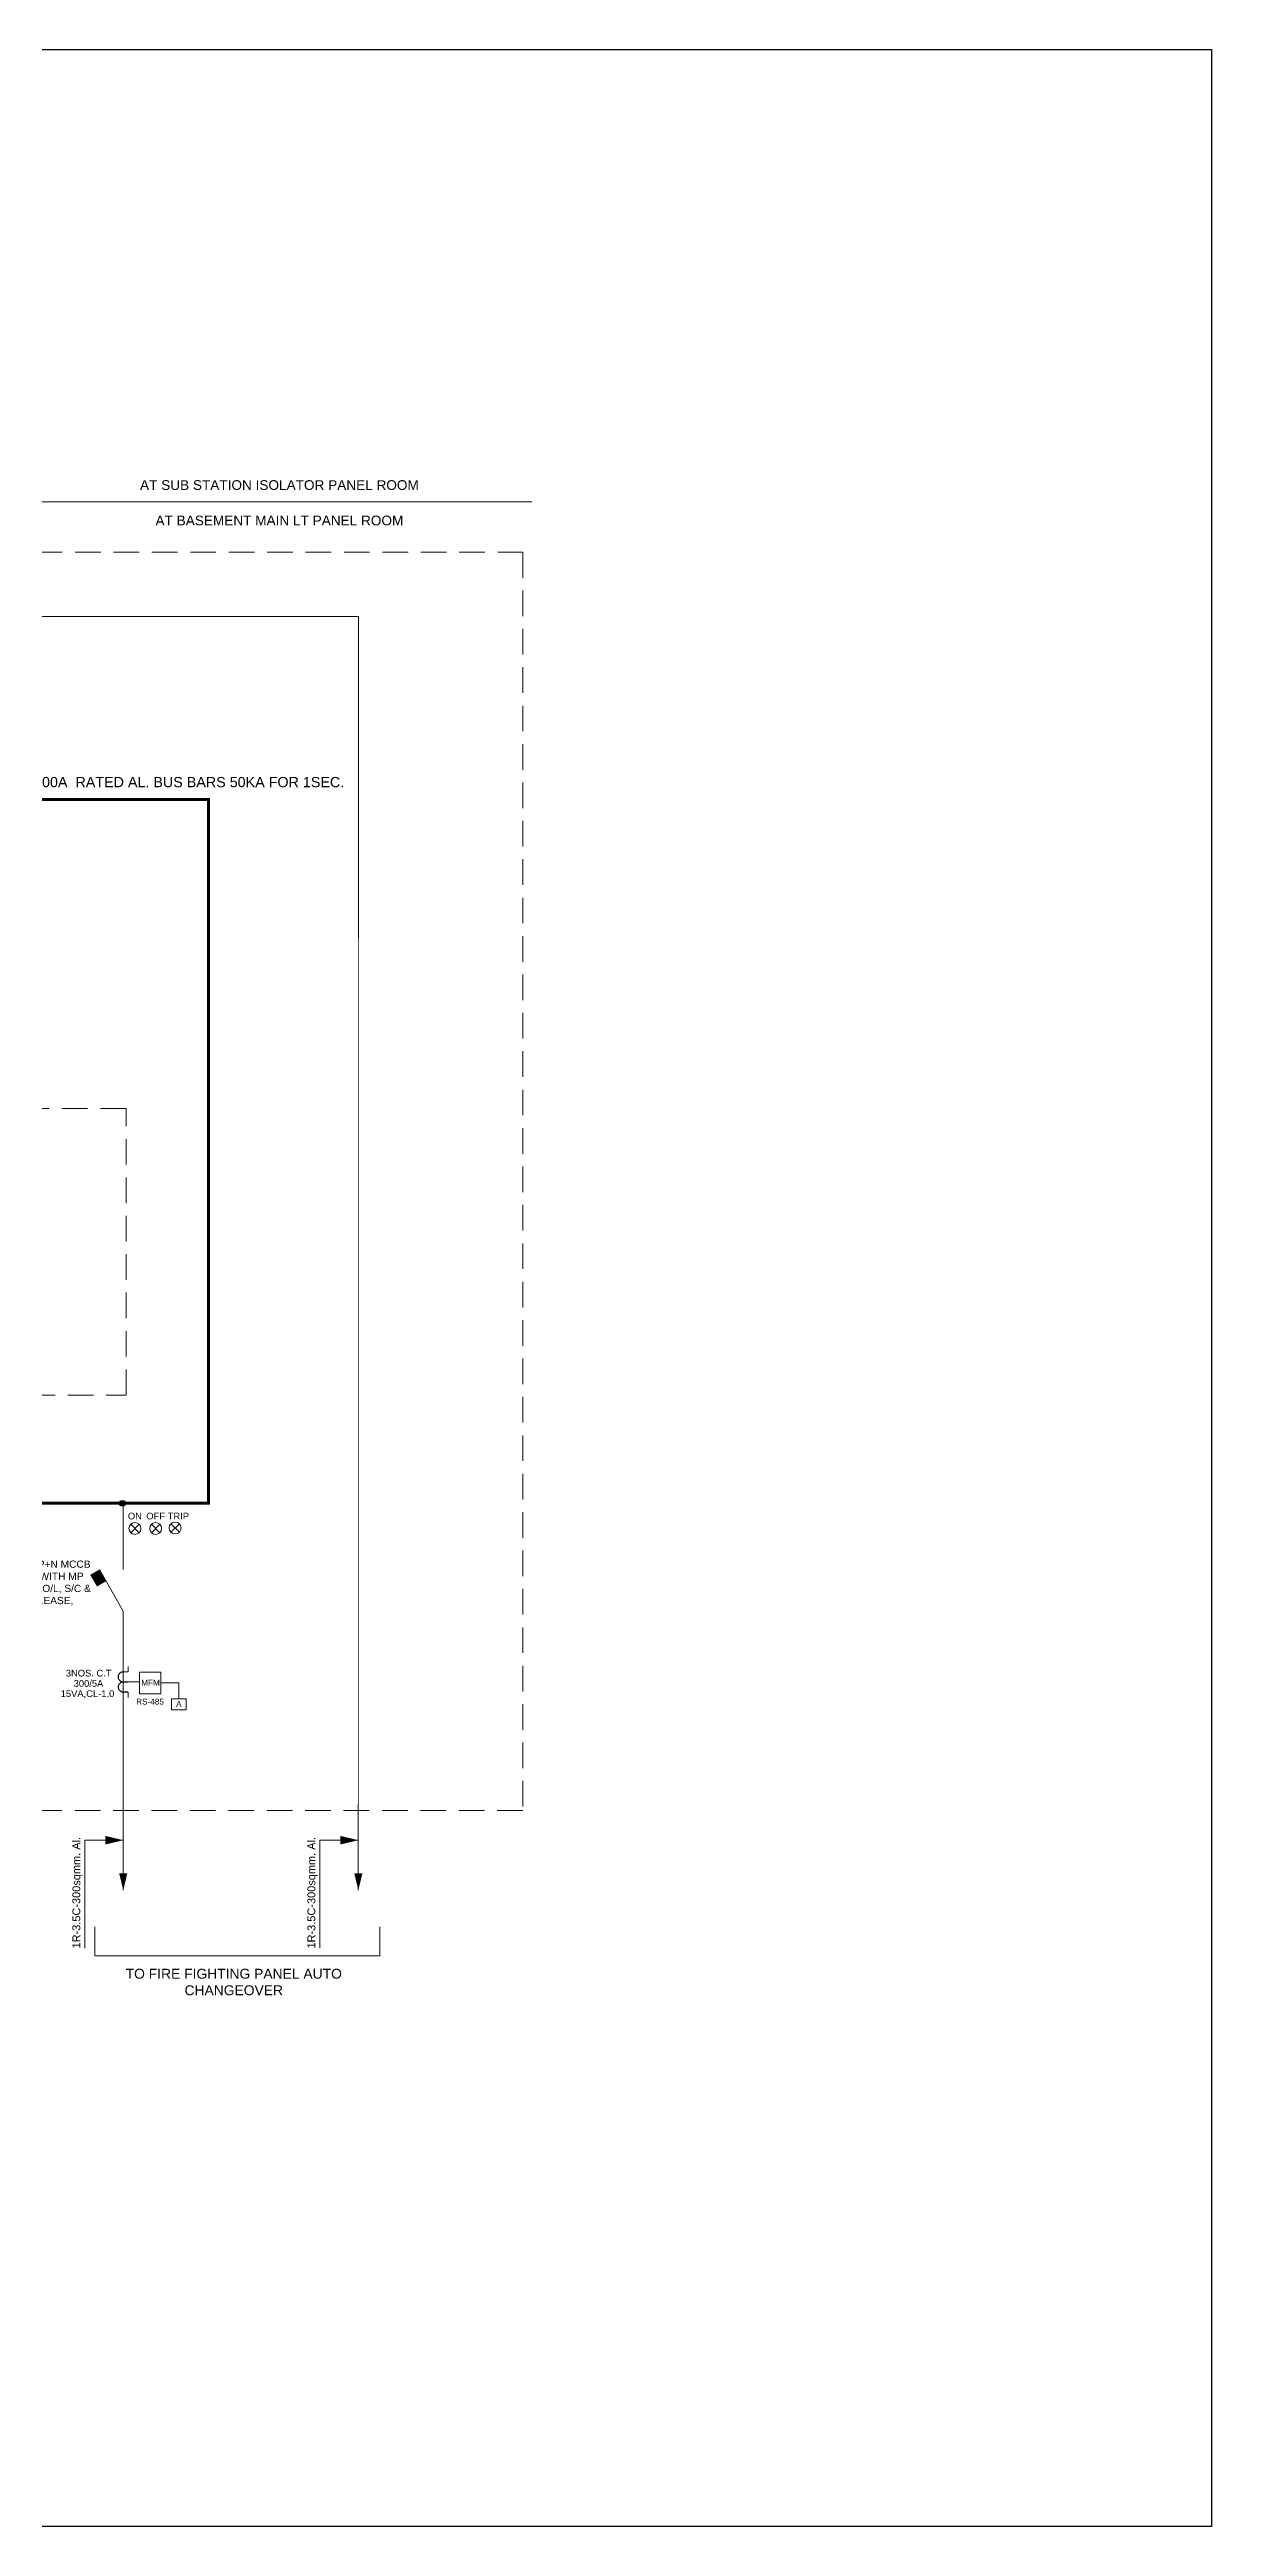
# Model space of a CAD drawing. Header units: millimetres. Extents: x 4788360 to 4919790, y -2746394 to -2630633.
# Drawn here: x 4885763 to 4919790, y -2746394 to -2673833 of the extents above; entities that cross this region are included whole.
import ezdxf
from ezdxf.enums import TextEntityAlignment as Align

# ---------------------------------------------------------------- set-up
doc = ezdxf.new("R2010")
doc.units = ezdxf.units.MM
doc.header["$MEASUREMENT"] = 0
doc.linetypes.add('ACAD_ISO05W100', pattern=[33, 24, -3, 0, -3, 0, -3])
doc.linetypes.add('DASHED', pattern=[0.75, 0.5, -0.25])
doc.layers.add('CONNECTIVITY', color=7, linetype='Continuous')
doc.styles.add('ROMANS', font='arial.ttf')
doc.styles.add('ROMANT', font='arial.ttf')

msp = doc.modelspace()

# ---------------------------------------------------------------- hatches: boundary and pattern name
at = {"lineweight": 0}
msp.add_hatch(color=0, dxfattribs=at).paths.add_polyline_path([(4887152, -2718859), (4887418, -2718705), (4887221, -2718363), (4886955, -2718517)])

# ---------------------------------------------------------------- linework, layer by layer
for p, q in [((4887922, -2716421), (4887922, -2718363)), ((4887922, -2717694), (4887922, -2716421)), ((4887922, -2716421), (4887922, -2718363)), ((4888139, -2717282), (4888385, -2717036)), ((4888385, -2717282), (4888139, -2717036)), ((4888747, -2717282), (4888993, -2717036)), ((4888993, -2717282), (4888747, -2717036)), ((4889318, -2717266), (4889564, -2717019)), ((4889564, -2717266), (4889318, -2717019)), ((4887922, -2725416), (4887922, -2719578)), ((4888063, -2721358), (4888063, -2721201)), ((4888396, -2721654), (4888063, -2721654)), ((4888396, -2721998), (4888396, -2721371)), ((4888396, -2721371), (4889024, -2721371)), ((4889024, -2721998), (4889024, -2721371)), ((4888063, -2721950), (4888063, -2722107)), ((4888396, -2721998), (4889024, -2721998)), ((4887922, -2725226), (4887922, -2727756)), ((4894806, -2725227), (4894806, -2727757)), ((4886796, -2729453), (4886796, -2726290)), ((4893680, -2729453), (4893680, -2726290))]:
    msp.add_line(p, q, dxfattribs=at)
at = {"color": 0, "lineweight": 0}
msp.add_line((4887922, -2719578), (4887221, -2718363), dxfattribs=at)
at = {"color": 7, "lineweight": 0}
for p, q in [((4887922, -2726290), (4886796, -2726290)), ((4894806, -2726290), (4893680, -2726290))]:
    msp.add_line(p, q, dxfattribs=at)
at = {"color": 1, "lineweight": 0}
msp.add_lwpolyline([(4841435, -2716421, 87.1, 87.1, 0), (4890415, -2716421, 87.1, 87.1, 0), (4890415, -2695801, 87.1, 87.1, 0), (4858437, -2695801, 0, 0, 0)], format="xyseb", dxfattribs=at)
at = {"lineweight": 0, "const_width": 87.1}
for points in [[(4887824, -2716421, 1), (4887911, -2716421, 1)], [(4887878, -2716421, 1), (4887966, -2716421, 1)]]:
    msp.add_lwpolyline(points, format="xyb", close=True, dxfattribs=at)
at = {"lineweight": 0, "const_width": 35.3}
for points in [[(4887922, -2721358, 0.996069), (4887922, -2721654)], [(4887922, -2721654, 0.988253), (4887922, -2721950)]]:
    msp.add_lwpolyline(points, format="xyb", dxfattribs=at)
for points in [[(4887922, -2721358), (4888063, -2721358)], [(4887922, -2721654), (4888063, -2721654)], [(4887922, -2721950), (4888063, -2721950)]]:
    msp.add_lwpolyline(points, dxfattribs=at)
at = {"lineweight": 0}
for centre in [(4888262, -2717159), (4888870, -2717159), (4889441, -2717143)]:
    msp.add_circle(centre, 174, dxfattribs=at)
at = {"color": 7, "lineweight": 0}
for points in [[(4887397, -2726164), (4887397, -2726416), (4887922, -2726290)], [(4894280, -2726164), (4894280, -2726416), (4894806, -2726290)]]:
    msp.add_solid(points, dxfattribs=at)
at = {"lineweight": 0}
for points in [[(4888041, -2727260), (4887803, -2727260), (4887922, -2727756)], [(4894925, -2727260), (4894687, -2727260), (4894806, -2727757)]]:
    msp.add_solid(points, dxfattribs=at)
at = {"layer": 'CONNECTIVITY', "lineweight": 0, "ltscale": 5}
for p, q in [((4889024, -2721684), (4889547, -2721684)), ((4889547, -2721684), (4889547, -2721892)), ((4889547, -2721892), (4889547, -2722148))]:
    msp.add_line(p, q, dxfattribs=at)
at = {"layer": 'CONNECTIVITY', "ltscale": 5}
msp.add_lwpolyline([(4788360, -2673833), (4919790, -2673833), (4919790, -2746394), (4788360, -2746394)], close=True, dxfattribs=at)
at = {"layer": 'CONNECTIVITY', "color": 251, "linetype": 'ACAD_ISO05W100', "ltscale": 100, "true_color": 0x636466, "const_width": 25}
msp.add_lwpolyline([(4808329, -2687083), (4899888, -2687083)], dxfattribs=at)
at = {"layer": 'CONNECTIVITY', "color": 6, "linetype": 'DASHED', "lineweight": 0, "ltscale": 1500}
msp.add_lwpolyline([(4808887, -2688555), (4899626, -2688555), (4899626, -2725416), (4839050, -2725416), (4839050, -2713249), (4888002, -2713249), (4888002, -2704859), (4808887, -2704859)], close=True, dxfattribs=at)
at = {"layer": 'CONNECTIVITY', "lineweight": 0, "ltscale": 5, "const_width": 25}
msp.add_lwpolyline([(4878798, -2690443), (4894809, -2690443), (4894806, -2725416)], dxfattribs=at)
at = {"layer": 'CONNECTIVITY', "lineweight": 0, "ltscale": 5}
msp.add_lwpolyline([(4889333, -2722148), (4889760, -2722148), (4889760, -2722469), (4889333, -2722469)], close=True, dxfattribs=at)
msp.add_lwpolyline([(4887089, -2728829), (4887089, -2729679), (4895439, -2729679), (4895439, -2728829)], dxfattribs=at)

# ---------------------------------------------------------------- texts
at = {"lineweight": 0, "style": 'ROMANS'}
for s, height, p in [('415V, 3PH, 4W, 50HZ, 2500A  RATED AL. BUS BARS 50KA FOR 1SEC.', 300, (4887546, -2695293)), ('ON', 196, (4888262, -2716795)), ('OFF', 196, (4888870, -2716795)), ('TRIP', 196, (4889536, -2716795)), ('3NOS. C.T', 196, (4886909, -2721396)), ('300/5A', 196, (4886903, -2721698)), ('MFM', 171.1, (4888721, -2721677)), ('15VA,CL-1.0', 196.02, (4886874, -2721997)), ('RS-485', 171.1, (4888706, -2722230)), ('A', 171, (4889549, -2722298))]:
    msp.add_text(s, height=height, dxfattribs=at).set_placement(p, align=Align.MIDDLE_CENTER)
at = {"lineweight": 0, "ltscale": 5, "style": 'ROMANS'}
for p in [(4886547, -2729462), (4893430, -2729463)]:
    msp.add_text('1R-3.5C-300sqmm. Al.', height=230, rotation=90, dxfattribs=at).set_placement(p, align=Align.MIDDLE_LEFT)
at = {"color": 0, "lineweight": 0, "ltscale": 5, "char_height": 285.08, "width": 8343.03, "attachment_point": 2, "style": 'ROMANT'}
for s, insert in [('AT SUB STATION ISOLATOR PANEL ROOM', (4892495, -2686449)), ('AT BASEMENT MAIN LT PANEL ROOM', (4892495, -2687487))]:
    msp.add_mtext(s, dxfattribs=dict(at, insert=insert))
at = {"lineweight": 0, "style": 'ROMANS'}
for s, insert, char_height, width, attachment_point in [('\\pxql;320A TP+N MCCB (36KA) WITH MP BASED O/L, S/C & E/F RELEASE, ', (4885731, -2718097), 212.96, 2542.32, 2), ('TO FIRE FIGHTING PANEL AUTO CHANGEOVER', (4891158, -2730446), 290.4, 8355.17, 5)]:
    msp.add_mtext(s, dxfattribs=dict(at, insert=insert, char_height=char_height, width=width, attachment_point=attachment_point))

doc.saveas('drawing.dxf')
